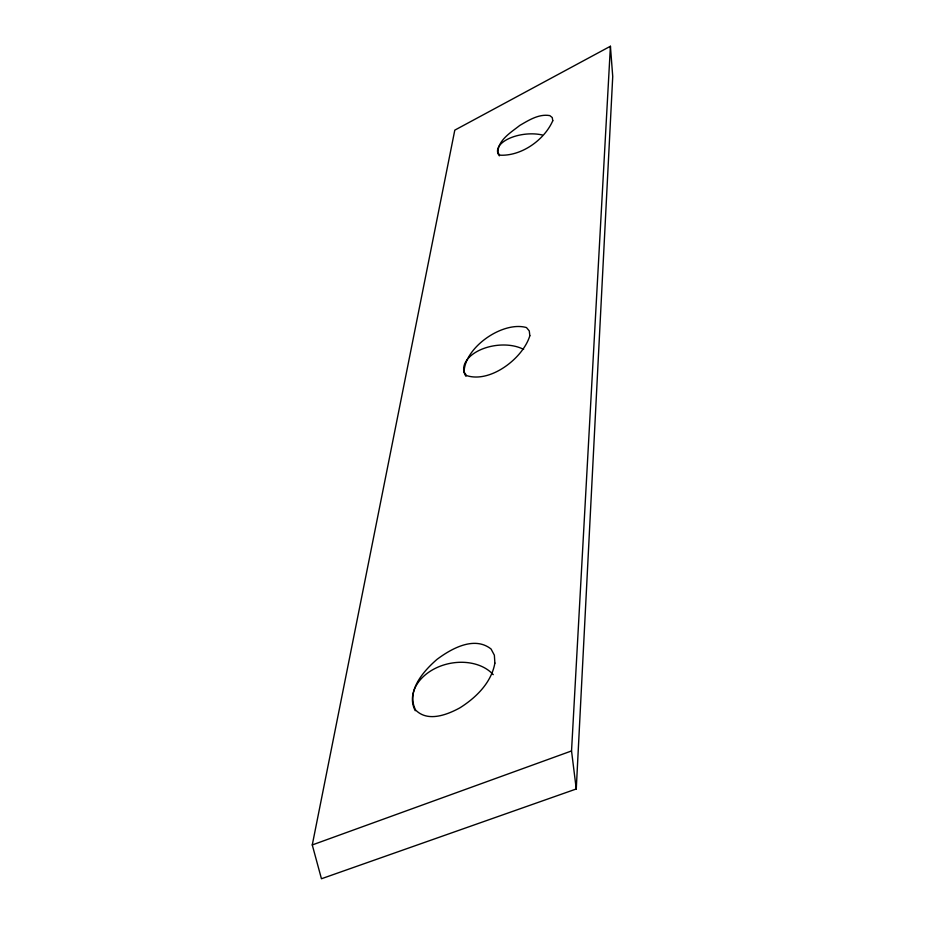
<?xml version="1.0" encoding="UTF-8"?>
<svg xmlns="http://www.w3.org/2000/svg" width="925" height="925" viewBox="0 0 925 925"><rect width="100%" height="100%" fill="white"/><g stroke="black" fill="none" stroke-linecap="round" stroke-linejoin="round"><path stroke-width="1.39" d="M576.263 788.979L612.732 76.474L610.419 46.25L454.799 130.136L312.268 844.941L321.449 878.75L576.263 788.979L571.534 750.95L610.419 46.25M312.268 844.941L571.534 750.95M415.256 710.735A44.122 32.56 -11.5 0 1 436.727 667.677A44.122 32.56 -11.5 0 1 493.245 674.66M499.361 155.839A29.114 14.233 -6.7 0 1 508.368 138.831A29.114 14.233 -6.7 0 1 542.327 134.992M465.946 376.267A35.046 20.662 -7.7 0 1 479.844 350.078A35.046 20.662 -7.7 0 1 523.631 349.419M494.875 663.132C491.383 682.673 476.097 697.623 459.933 707.822C446.995 714.898 427.639 722.367 415.568 709.972C405.925 690.952 423.326 671.249 436.958 659.409C451.469 648.552 474.34 635.753 491.059 649.003L494.366 655.201L494.875 663.132M529.84 335.729C523.03 358.252 490.389 383.424 466.547 375.562L464.061 372C464.685 347.176 502.899 320.802 526.475 327.566L529.273 330.919L529.84 335.729M552.792 120.724C544.27 140.068 521.538 156.163 500.136 155.192L497.939 153.111C497.349 140.415 510.97 132.448 519.757 125.453C528.765 120.227 538.951 113.659 549.82 115.613L552.237 117.544L552.792 120.724"/></g></svg>
